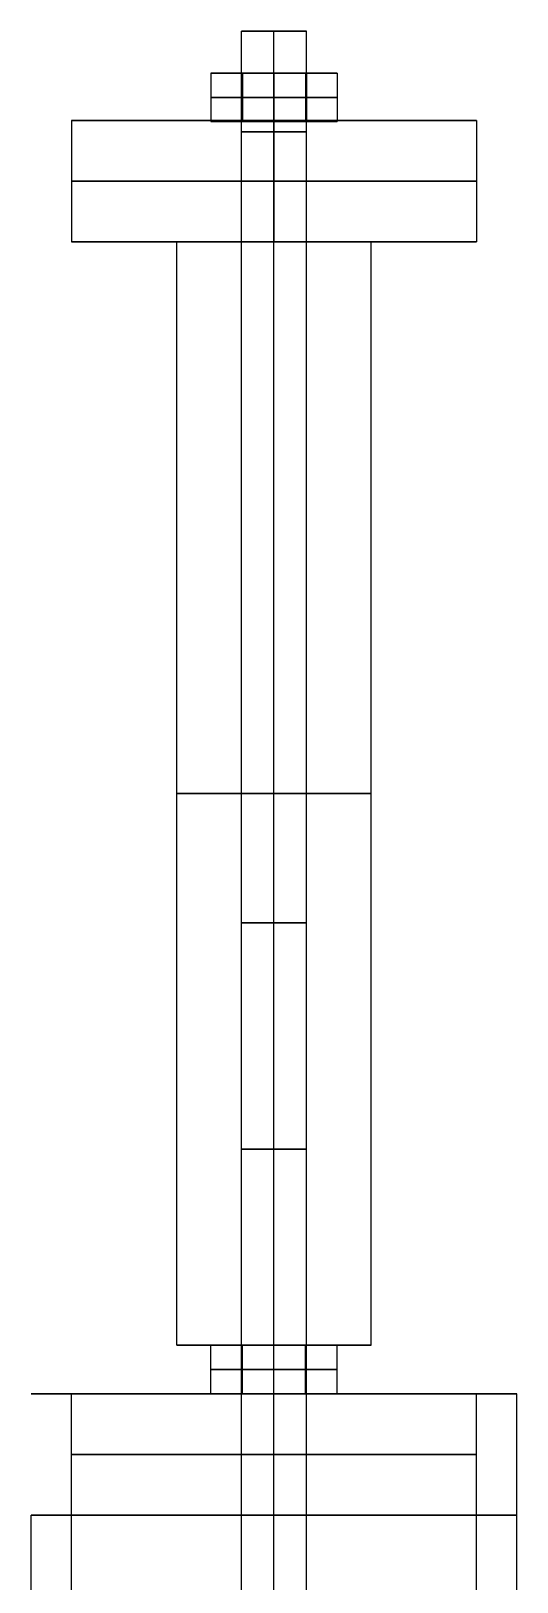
# Model space of a CAD drawing. Header units: millimetres. Extents: x -170 to 170, y -1654 to 210.
# Drawn here: x -30 to 30, y 18.7 to 210.5 of the extents above; entities that cross this region are included whole.
import ezdxf

# ---------------------------------------------------------------- set-up
doc = ezdxf.new("R2010")
doc.units = ezdxf.units.MM
doc.header["$MEASUREMENT"] = 0
doc.layers.add('V1', color=7, linetype='Continuous', true_color=0x000000)

msp = doc.modelspace()

# ---------------------------------------------------------------- linework, layer by layer
at = {"layer": 'V1'}
for p, q in [((-4, 210.48, 425), (4, 210.48, 425)), ((0, 210.48, 421), (0, 210.48, 429)), ((-4, 205.28, 424.96), (-7.79, 205.28, 424.96)), ((-4, 205.28, 425), (-4, 199.28, 425)), ((0, 205.28, 429), (0, 199.28, 429)), ((0, 205.28, 415.96), (0, 205.28, 421)), ((0, 205.28, 429), (0, 205.28, 433.96)), ((0, 205.28, 421), (0, 199.28, 421)), ((7.79, 205.28, 424.96), (4, 205.28, 424.96)), ((4, 205.28, 425), (4, 199.28, 425)), ((25, 199.43, 425), (-25, 199.43, 425)), ((0, 199.43, 450), (0, 199.43, 400)), ((-4, 199.28, 424.96), (-7.79, 199.28, 424.96)), ((-4, 198, 425), (4, 198, 425)), ((-4, 184.43, 425), (-4, 198, 425)), ((0, 199.28, 415.96), (0, 199.28, 421)), ((0, 199.28, 429), (0, 199.28, 433.96)), ((0, 184.43, 429), (0, 198, 429)), ((0, 198, 421), (0, 198, 429)), ((0, 184.43, 421), (0, 198, 421)), ((7.79, 199.28, 424.96), (4, 199.28, 424.96)), ((4, 184.43, 425), (4, 198, 425)), ((-4, 184.43, 425), (-25, 184.43, 425)), ((-12, 184.43, 425), (-4, 184.43, 425)), ((0, 184.43, 450), (0, 184.43, 429)), ((0, 184.43, 421), (0, 184.43, 400)), ((0, 184.43, 437), (0, 184.43, 429)), ((0, 184.43, 421), (0, 184.43, 413)), ((25, 184.43, 425), (4, 184.43, 425)), ((4, 184.43, 425), (12, 184.43, 425)), ((-4, 72.23, 255), (4, 72.23, 255)), ((0, 72.23, 251), (0, 72.23, 259)), ((-12, 48, 425), (-4, 48, 425)), ((-4, 48, 424.96), (-7.79, 48, 424.96)), ((-4, 42, 425), (-4, 48, 425)), ((0, 48, 437), (0, 48, 429)), ((0, 48, 421), (0, 48, 413)), ((0, 42, 429), (0, 48, 429)), ((0, 48, 415.96), (0, 48, 421)), ((0, 48, 429), (0, 48, 433.96)), ((0, 42, 421), (0, 48, 421)), ((4, 48, 425), (12, 48, 425)), ((7.79, 48, 424.96), (4, 48, 424.96)), ((4, 42, 425), (4, 48, 425)), ((-25, 42, 425), (-4, 42, 425)), ((-4, 42, 424.96), (-7.79, 42, 424.96)), ((-4, 27, 425), (-4, 42, 425)), ((0, 27, 429), (0, 42, 429)), ((0, 42, 450), (0, 42, 429)), ((0, 42, 421), (0, 42, 400)), ((0, 27, 421), (0, 42, 421)), ((0, 42, 415.96), (0, 42, 421)), ((0, 42, 429), (0, 42, 433.96)), ((4, 42, 425), (25, 42, 425)), ((4, 27, 425), (4, 42, 425)), ((7.79, 42, 424.96), (4, 42, 424.96)), ((-25, 27, 425), (-4, 27, 425)), ((0, 27, 450), (0, 27, 429)), ((0, 27, 421), (0, 27, 400)), ((4, 27, 425), (25, 27, 425))]:
    msp.add_line(p, q, dxfattribs=at)
at = {"layer": 'V1', "extrusion": (-1.53631e-16, 1, 0)}
for centre in [(0, 425, 210.48), (0, 425, 198)]:
    msp.add_circle(centre, 4, dxfattribs=at)
at = {"layer": 'V1'}
for points in [[(-4, -10, 425), (-4, 100.24, 425), (-4, 210.48, 425)], [(0, -10, 429), (0, 100.24, 429), (0, 210.48, 429)], [(0, -10, 421), (0, 100.24, 421), (0, 210.48, 421)], [(4, -10, 425), (4, 100.24, 425), (4, 210.48, 425)], [(0, 205.28, 415.96), (-3.9, 205.28, 418.21), (-7.79, 205.28, 420.46)], [(-7.79, 205.28, 420.46), (-7.79, 202.28, 420.46), (-7.79, 199.28, 420.46)], [(-7.79, 205.28, 420.46), (-7.79, 205.28, 424.96), (-7.79, 205.28, 429.46)], [(-7.79, 205.28, 429.46), (-7.79, 202.28, 429.46), (-7.79, 199.28, 429.46)], [(-7.79, 205.28, 429.46), (-3.9, 205.28, 431.71), (0, 205.28, 433.96)], [(-7.79, 205.28, 424.96), (-7.79, 202.28, 424.96), (-7.79, 199.28, 424.96)], [(-3.9, 205.28, 418.21), (-3.9, 202.28, 418.21), (-3.9, 199.28, 418.21)], [(-3.9, 205.28, 431.71), (-3.9, 202.28, 431.71), (-3.9, 199.28, 431.71)], [(0, 205.28, 433.96), (3.9, 205.28, 431.71), (7.79, 205.28, 429.46)], [(0, 205.28, 433.96), (0, 202.28, 433.96), (0, 199.28, 433.96)], [(7.79, 205.28, 420.46), (3.9, 205.28, 418.21), (0, 205.28, 415.96)], [(0, 205.28, 415.96), (0, 202.28, 415.96), (0, 199.28, 415.96)], [(3.9, 205.28, 431.71), (3.9, 202.28, 431.71), (3.9, 199.28, 431.71)], [(3.9, 205.28, 418.21), (3.9, 202.28, 418.21), (3.9, 199.28, 418.21)], [(7.79, 205.28, 429.46), (7.79, 202.28, 429.46), (7.79, 199.28, 429.46)], [(7.79, 205.28, 429.46), (7.79, 205.28, 424.96), (7.79, 205.28, 420.46)], [(7.79, 205.28, 420.46), (7.79, 202.28, 420.46), (7.79, 199.28, 420.46)], [(7.79, 205.28, 424.96), (7.79, 202.28, 424.96), (7.79, 199.28, 424.96)], [(0, 202.28, 415.96), (-3.9, 202.28, 418.21), (-7.79, 202.28, 420.46)], [(-7.79, 202.28, 420.46), (-7.79, 202.28, 424.96), (-7.79, 202.28, 429.46)], [(-7.79, 202.28, 429.46), (-3.9, 202.28, 431.71), (0, 202.28, 433.96)], [(0, 202.28, 433.96), (3.9, 202.28, 431.71), (7.79, 202.28, 429.46)], [(7.79, 202.28, 420.46), (3.9, 202.28, 418.21), (0, 202.28, 415.96)], [(7.79, 202.28, 429.46), (7.79, 202.28, 424.96), (7.79, 202.28, 420.46)], [(-25, 199.43, 425), (-25, 191.93, 425), (-25, 184.43, 425)], [(0, 199.43, 450), (0, 191.93, 450), (0, 184.43, 450)], [(0, 199.43, 400), (0, 191.93, 400), (0, 184.43, 400)], [(25, 199.43, 425), (25, 191.93, 425), (25, 184.43, 425)], [(0, 199.28, 415.96), (-3.9, 199.28, 418.21), (-7.79, 199.28, 420.46)], [(-7.79, 199.28, 420.46), (-7.79, 199.28, 424.96), (-7.79, 199.28, 429.46)], [(-7.79, 199.28, 429.46), (-3.9, 199.28, 431.71), (0, 199.28, 433.96)], [(0, 199.28, 433.96), (3.9, 199.28, 431.71), (7.79, 199.28, 429.46)], [(7.79, 199.28, 420.46), (3.9, 199.28, 418.21), (0, 199.28, 415.96)], [(7.79, 199.28, 429.46), (7.79, 199.28, 424.96), (7.79, 199.28, 420.46)], [(-12, 48, 425), (-12, 116.22, 425), (-12, 184.43, 425)], [(-4, 48, 425), (-4, 116.22, 425), (-4, 184.43, 425)], [(0, 48, 413), (0, 116.22, 413), (0, 184.43, 413)], [(0, 48, 437), (0, 116.22, 437), (0, 184.43, 437)], [(0, 48, 429), (0, 116.22, 429), (0, 184.43, 429)], [(0, 48, 421), (0, 116.22, 421), (0, 184.43, 421)], [(4, 48, 425), (4, 116.22, 425), (4, 184.43, 425)], [(12, 48, 425), (12, 116.22, 425), (12, 184.43, 425)], [(-4, -75.8, 255), (-4, -1.78, 255), (-4, 72.23, 255)], [(0, -75.8, 251), (0, -1.78, 251), (0, 72.23, 251)], [(0, -75.8, 259), (0, -1.78, 259), (0, 72.23, 259)], [(4, -75.8, 255), (4, -1.78, 255), (4, 72.23, 255)], [(-7.79, 42, 250.46), (-7.79, 45, 250.46), (-7.79, 48, 250.46)], [(0, 48, 245.96), (-3.9, 48, 248.21), (-7.79, 48, 250.46)], [(-7.79, 42, 259.46), (-7.79, 45, 259.46), (-7.79, 48, 259.46)], [(-7.79, 48, 250.46), (-7.79, 48, 254.96), (-7.79, 48, 259.46)], [(-7.79, 48, 259.46), (-3.9, 48, 261.71), (0, 48, 263.96)], [(-7.79, 42, 420.46), (-7.79, 45, 420.46), (-7.79, 48, 420.46)], [(0, 48, 415.96), (-3.9, 48, 418.21), (-7.79, 48, 420.46)], [(-7.79, 42, 429.46), (-7.79, 45, 429.46), (-7.79, 48, 429.46)], [(-7.79, 48, 420.46), (-7.79, 48, 424.96), (-7.79, 48, 429.46)], [(-7.79, 48, 429.46), (-3.9, 48, 431.71), (0, 48, 433.96)], [(-7.79, 42, 424.96), (-7.79, 45, 424.96), (-7.79, 48, 424.96)], [(-3.9, 42, 418.21), (-3.9, 45, 418.21), (-3.9, 48, 418.21)], [(-3.9, 42, 431.71), (-3.9, 45, 431.71), (-3.9, 48, 431.71)], [(0, 48, 263.96), (3.9, 48, 261.71), (7.79, 48, 259.46)], [(0, 42, 263.96), (0, 45, 263.96), (0, 48, 263.96)], [(0, 42, 245.96), (0, 45, 245.96), (0, 48, 245.96)], [(7.79, 48, 250.46), (3.9, 48, 248.21), (0, 48, 245.96)], [(0, 48, 433.96), (3.9, 48, 431.71), (7.79, 48, 429.46)], [(0, 42, 433.96), (0, 45, 433.96), (0, 48, 433.96)], [(0, 42, 415.96), (0, 45, 415.96), (0, 48, 415.96)], [(7.79, 48, 420.46), (3.9, 48, 418.21), (0, 48, 415.96)], [(3.9, 42, 431.71), (3.9, 45, 431.71), (3.9, 48, 431.71)], [(3.9, 42, 418.21), (3.9, 45, 418.21), (3.9, 48, 418.21)], [(7.79, 42, 259.46), (7.79, 45, 259.46), (7.79, 48, 259.46)], [(7.79, 42, 250.46), (7.79, 45, 250.46), (7.79, 48, 250.46)], [(7.79, 48, 259.46), (7.79, 48, 254.96), (7.79, 48, 250.46)], [(7.79, 42, 429.46), (7.79, 45, 429.46), (7.79, 48, 429.46)], [(7.79, 42, 420.46), (7.79, 45, 420.46), (7.79, 48, 420.46)], [(7.79, 48, 429.46), (7.79, 48, 424.96), (7.79, 48, 420.46)], [(7.79, 42, 424.96), (7.79, 45, 424.96), (7.79, 48, 424.96)], [(0, 45, 415.96), (-3.9, 45, 418.21), (-7.79, 45, 420.46)], [(-7.79, 45, 420.46), (-7.79, 45, 424.96), (-7.79, 45, 429.46)], [(-7.79, 45, 429.46), (-3.9, 45, 431.71), (0, 45, 433.96)], [(0, 45, 433.96), (3.9, 45, 431.71), (7.79, 45, 429.46)], [(7.79, 45, 420.46), (3.9, 45, 418.21), (0, 45, 415.96)], [(7.79, 45, 429.46), (7.79, 45, 424.96), (7.79, 45, 420.46)], [(-25, 27, 425), (-25, 34.5, 425), (-25, 42, 425)], [(0, 42, 245.96), (-3.9, 42, 248.21), (-7.79, 42, 250.46)], [(-7.79, 42, 250.46), (-7.79, 42, 254.96), (-7.79, 42, 259.46)], [(-7.79, 42, 259.46), (-3.9, 42, 261.71), (0, 42, 263.96)], [(0, 42, 415.96), (-3.9, 42, 418.21), (-7.79, 42, 420.46)], [(-7.79, 42, 420.46), (-7.79, 42, 424.96), (-7.79, 42, 429.46)], [(-7.79, 42, 429.46), (-3.9, 42, 431.71), (0, 42, 433.96)], [(0, 42, 263.96), (3.9, 42, 261.71), (7.79, 42, 259.46)], [(7.79, 42, 250.46), (3.9, 42, 248.21), (0, 42, 245.96)], [(0, 27, 400), (0, 34.5, 400), (0, 42, 400)], [(0, 27, 450), (0, 34.5, 450), (0, 42, 450)], [(0, 42, 433.96), (3.9, 42, 431.71), (7.79, 42, 429.46)], [(7.79, 42, 420.46), (3.9, 42, 418.21), (0, 42, 415.96)], [(7.79, 42, 259.46), (7.79, 42, 254.96), (7.79, 42, 250.46)], [(7.79, 42, 429.46), (7.79, 42, 424.96), (7.79, 42, 420.46)], [(25, 27, 425), (25, 34.5, 425), (25, 42, 425)], [(30, 27, 255), (30, 34.5, 255), (30, 42, 255)], [(-29.99, 27, 255.88), (-27.49, 27, 340.81), (-24.99, 27, 425.74)], [(-29.99, 12, 255.88), (-29.99, 19.5, 255.88), (-29.99, 27, 255.88)], [(-24.99, 12, 425.74), (-24.99, 19.5, 425.74), (-24.99, 27, 425.74)], [(24.99, 12, 425.74), (24.99, 19.5, 425.74), (24.99, 27, 425.74)], [(24.99, 27, 425.74), (27.49, 27, 340.81), (29.99, 27, 255.88)], [(29.99, 12, 255.88), (29.99, 19.5, 255.88), (29.99, 27, 255.88)]]:
    msp.add_open_spline(points, degree=2, dxfattribs=at)
for points, weights, knots in [([(0, 205.28, 429), (-4, 205.28, 429), (-4, 205.28, 425), (-4, 205.28, 421), (0, 205.28, 421), (4, 205.28, 421), (4, 205.28, 425), (4, 205.28, 429), (0, 205.28, 429)], [1, 0.707106781187, 1, 0.707106781187, 1, 0.707106781187, 1, 0.707106781187, 1], [-25.132741, -25.132741, -25.132741, -18.849556, -18.849556, -12.566371, -12.566371, -6.283185, -6.283185, 0, 0, 0]), ([(25, 199.43, 425), (25, 199.43, 450), (0, 199.43, 450), (-25, 199.43, 450), (-25, 199.43, 425), (-25, 199.43, 400), (0, 199.43, 400), (25, 199.43, 400), (25, 199.43, 425)], [1, 0.707106781187, 1, 0.707106781187, 1, 0.707106781187, 1, 0.707106781187, 1], [0, 0, 0, 39.269908, 39.269908, 78.539816, 78.539816, 117.809725, 117.809725, 157.079633, 157.079633, 157.079633]), ([(0, 199.28, 429), (-4, 199.28, 429), (-4, 199.28, 425), (-4, 199.28, 421), (0, 199.28, 421), (4, 199.28, 421), (4, 199.28, 425), (4, 199.28, 429), (0, 199.28, 429)], [1, 0.707106781187, 1, 0.707106781187, 1, 0.707106781187, 1, 0.707106781187, 1], [-25.132741, -25.132741, -25.132741, -18.849556, -18.849556, -12.566371, -12.566371, -6.283185, -6.283185, 0, 0, 0]), ([(25, 191.93, 425), (25, 191.93, 450), (0, 191.93, 450), (-25, 191.93, 450), (-25, 191.93, 425), (-25, 191.93, 400), (0, 191.93, 400), (25, 191.93, 400), (25, 191.93, 425)], [1, 0.707106781187, 1, 0.707106781187, 1, 0.707106781187, 1, 0.707106781187, 1], [0, 0, 0, 39.269908, 39.269908, 78.539816, 78.539816, 117.809725, 117.809725, 157.079633, 157.079633, 157.079633]), ([(25, 184.43, 425), (25, 184.43, 450), (0, 184.43, 450), (-25, 184.43, 450), (-25, 184.43, 425), (-25, 184.43, 400), (0, 184.43, 400), (25, 184.43, 400), (25, 184.43, 425)], [1, 0.707106781187, 1, 0.707106781187, 1, 0.707106781187, 1, 0.707106781187, 1], [0, 0, 0, 39.269908, 39.269908, 78.539816, 78.539816, 117.809725, 117.809725, 157.079633, 157.079633, 157.079633]), ([(12, 184.43, 425), (12, 184.43, 413), (0, 184.43, 413), (-12, 184.43, 413), (-12, 184.43, 425), (-12, 184.43, 437), (0, 184.43, 437), (12, 184.43, 437), (12, 184.43, 425)], [1, 0.707106781187, 1, 0.707106781187, 1, 0.707106781187, 1, 0.707106781187, 1], [0, 0, 0, 18.849556, 18.849556, 37.699112, 37.699112, 56.548668, 56.548668, 75.398224, 75.398224, 75.398224]), ([(0, 184.43, 429), (4, 184.43, 429), (4, 184.43, 425), (4, 184.43, 421), (0, 184.43, 421), (-4, 184.43, 421), (-4, 184.43, 425), (-4, 184.43, 429), (0, 184.43, 429)], [1, 0.707106781187, 1, 0.707106781187, 1, 0.707106781187, 1, 0.707106781187, 1], [0, 0, 0, 6.283185, 6.283185, 12.566371, 12.566371, 18.849556, 18.849556, 25.132741, 25.132741, 25.132741]), ([(4, 184.43, 425), (4, 184.43, 429), (0, 184.43, 429), (-4, 184.43, 429), (-4, 184.43, 425), (-4, 184.43, 421), (0, 184.43, 421), (4, 184.43, 421), (4, 184.43, 425)], [1, 0.707106781187, 1, 0.707106781187, 1, 0.707106781187, 1, 0.707106781187, 1], [75.398224, 75.398224, 75.398224, 81.681409, 81.681409, 87.964594, 87.964594, 94.24778, 94.24778, 100.530965, 100.530965, 100.530965]), ([(12, 116.22, 425), (12, 116.22, 413), (0, 116.22, 413), (-12, 116.22, 413), (-12, 116.22, 425), (-12, 116.22, 437), (0, 116.22, 437), (12, 116.22, 437), (12, 116.22, 425)], [1, 0.707106781187, 1, 0.707106781187, 1, 0.707106781187, 1, 0.707106781187, 1], [0, 0, 0, 18.849556, 18.849556, 37.699112, 37.699112, 56.548668, 56.548668, 75.398224, 75.398224, 75.398224]), ([(4, 116.22, 425), (4, 116.22, 429), (0, 116.22, 429), (-4, 116.22, 429), (-4, 116.22, 425), (-4, 116.22, 421), (0, 116.22, 421), (4, 116.22, 421), (4, 116.22, 425)], [1, 0.707106781187, 1, 0.707106781187, 1, 0.707106781187, 1, 0.707106781187, 1], [75.398224, 75.398224, 75.398224, 81.681409, 81.681409, 87.964594, 87.964594, 94.24778, 94.24778, 100.530965, 100.530965, 100.530965]), ([(0, 100.24, 429), (4, 100.24, 429), (4, 100.24, 425), (4, 100.24, 421), (0, 100.24, 421), (-4, 100.24, 421), (-4, 100.24, 425), (-4, 100.24, 429), (0, 100.24, 429)], [1, 0.707106781187, 1, 0.707106781187, 1, 0.707106781187, 1, 0.707106781187, 1], [0, 0, 0, 6.283185, 6.283185, 12.566371, 12.566371, 18.849556, 18.849556, 25.132741, 25.132741, 25.132741]), ([(4, 72.23, 255), (4, 72.23, 259), (0, 72.23, 259), (-4, 72.23, 259), (-4, 72.23, 255), (-4, 72.23, 251), (0, 72.23, 251), (4, 72.23, 251), (4, 72.23, 255)], [1, 0.707106781187, 1, 0.707106781187, 1, 0.707106781187, 1, 0.707106781187, 1], [-25.132741, -25.132741, -25.132741, -18.849556, -18.849556, -12.566371, -12.566371, -6.283185, -6.283185, 0, 0, 0]), ([(12, 48, 425), (12, 48, 413), (0, 48, 413), (-12, 48, 413), (-12, 48, 425), (-12, 48, 437), (0, 48, 437), (12, 48, 437), (12, 48, 425)], [1, 0.707106781187, 1, 0.707106781187, 1, 0.707106781187, 1, 0.707106781187, 1], [0, 0, 0, 18.849556, 18.849556, 37.699112, 37.699112, 56.548668, 56.548668, 75.398224, 75.398224, 75.398224]), ([(4, 48, 425), (4, 48, 429), (0, 48, 429), (-4, 48, 429), (-4, 48, 425), (-4, 48, 421), (0, 48, 421), (4, 48, 421), (4, 48, 425)], [1, 0.707106781187, 1, 0.707106781187, 1, 0.707106781187, 1, 0.707106781187, 1], [75.398224, 75.398224, 75.398224, 81.681409, 81.681409, 87.964594, 87.964594, 94.24778, 94.24778, 100.530965, 100.530965, 100.530965]), ([(0, 48, 429), (-4, 48, 429), (-4, 48, 425), (-4, 48, 421), (0, 48, 421), (4, 48, 421), (4, 48, 425), (4, 48, 429), (0, 48, 429)], [1, 0.707106781187, 1, 0.707106781187, 1, 0.707106781187, 1, 0.707106781187, 1], [-25.132741, -25.132741, -25.132741, -18.849556, -18.849556, -12.566371, -12.566371, -6.283185, -6.283185, 0, 0, 0]), ([(30, 42, 255), (30, 42, 225), (0, 42, 225), (-30, 42, 225), (-30, 42, 255), (-30, 42, 285), (0, 42, 285), (30, 42, 285), (30, 42, 255)], [1, 0.707106781187, 1, 0.707106781187, 1, 0.707106781187, 1, 0.707106781187, 1], [0, 0, 0, 47.12389, 47.12389, 94.24778, 94.24778, 141.371669, 141.371669, 188.495559, 188.495559, 188.495559]), ([(25, 42, 425), (25, 42, 400), (0, 42, 400), (-25, 42, 400), (-25, 42, 425), (-25, 42, 450), (0, 42, 450), (25, 42, 450), (25, 42, 425)], [1, 0.707106781187, 1, 0.707106781187, 1, 0.707106781187, 1, 0.707106781187, 1], [0, 0, 0, 39.269908, 39.269908, 78.539816, 78.539816, 117.809725, 117.809725, 157.079633, 157.079633, 157.079633]), ([(0, 42, 429), (-4, 42, 429), (-4, 42, 425), (-4, 42, 421), (0, 42, 421), (4, 42, 421), (4, 42, 425), (4, 42, 429), (0, 42, 429)], [1, 0.707106781187, 1, 0.707106781187, 1, 0.707106781187, 1, 0.707106781187, 1], [-25.132741, -25.132741, -25.132741, -18.849556, -18.849556, -12.566371, -12.566371, -6.283185, -6.283185, 0, 0, 0]), ([(0, 42, 429), (-4, 42, 429), (-4, 42, 425), (-4, 42, 421), (0, 42, 421), (4, 42, 421), (4, 42, 425), (4, 42, 429), (0, 42, 429)], [1, 0.707106781187, 1, 0.707106781187, 1, 0.707106781187, 1, 0.707106781187, 1], [-25.132741, -25.132741, -25.132741, -18.849556, -18.849556, -12.566371, -12.566371, -6.283185, -6.283185, 0, 0, 0]), ([(25, 34.5, 425), (25, 34.5, 400), (0, 34.5, 400), (-25, 34.5, 400), (-25, 34.5, 425), (-25, 34.5, 450), (0, 34.5, 450), (25, 34.5, 450), (25, 34.5, 425)], [1, 0.707106781187, 1, 0.707106781187, 1, 0.707106781187, 1, 0.707106781187, 1], [0, 0, 0, 39.269908, 39.269908, 78.539816, 78.539816, 117.809725, 117.809725, 157.079633, 157.079633, 157.079633]), ([(30, 27, 255), (30, 27, 225), (0, 27, 225), (-30, 27, 225), (-30, 27, 255), (-30, 27, 285), (0, 27, 285), (30, 27, 285), (30, 27, 255)], [1, 0.707106781187, 1, 0.707106781187, 1, 0.707106781187, 1, 0.707106781187, 1], [0, 0, 0, 47.12389, 47.12389, 94.24778, 94.24778, 141.371669, 141.371669, 188.495559, 188.495559, 188.495559]), ([(29.99, 27, 255.88), (30.36, 27, 243.2), (21.52, 27, 234.1), (12.69, 27, 225), (0, 27, 225), (-12.69, 27, 225), (-21.52, 27, 234.1), (-30.36, 27, 243.2), (-29.99, 27, 255.88)], [1, 0.921040321049, 1, 0.921040321049, 1, 0.921040321049, 1, 0.921040321049, 1], [-343.743611, -343.743611, -343.743611, -319.740426, -319.740426, -295.737241, -295.737241, -271.734056, -271.734056, -247.730871, -247.730871, -247.730871]), ([(25, 27, 425), (25, 27, 400), (0, 27, 400), (-25, 27, 400), (-25, 27, 425), (-25, 27, 450), (0, 27, 450), (25, 27, 450), (25, 27, 425)], [1, 0.707106781187, 1, 0.707106781187, 1, 0.707106781187, 1, 0.707106781187, 1], [0, 0, 0, 39.269908, 39.269908, 78.539816, 78.539816, 117.809725, 117.809725, 157.079633, 157.079633, 157.079633]), ([(-24.99, 27, 425.74), (-24.28, 27, 450), (0, 27, 450), (24.28, 27, 450), (24.99, 27, 425.74)], [1, 0.717430054002, 1, 0.717430054002, 1], [-590.739082, -590.739082, -590.739082, -552.204574, -552.204574, -513.670066, -513.670066, -513.670066]), ([(0, 27, 429), (-4, 27, 429), (-4, 27, 425), (-4, 27, 421), (0, 27, 421), (4, 27, 421), (4, 27, 425), (4, 27, 429), (0, 27, 429)], [1, 0.707106781187, 1, 0.707106781187, 1, 0.707106781187, 1, 0.707106781187, 1], [-25.132741, -25.132741, -25.132741, -18.849556, -18.849556, -12.566371, -12.566371, -6.283185, -6.283185, 0, 0, 0])]:
    msp.add_rational_spline(points, weights, degree=2, knots=knots, dxfattribs=at)

doc.saveas('drawing.dxf')
